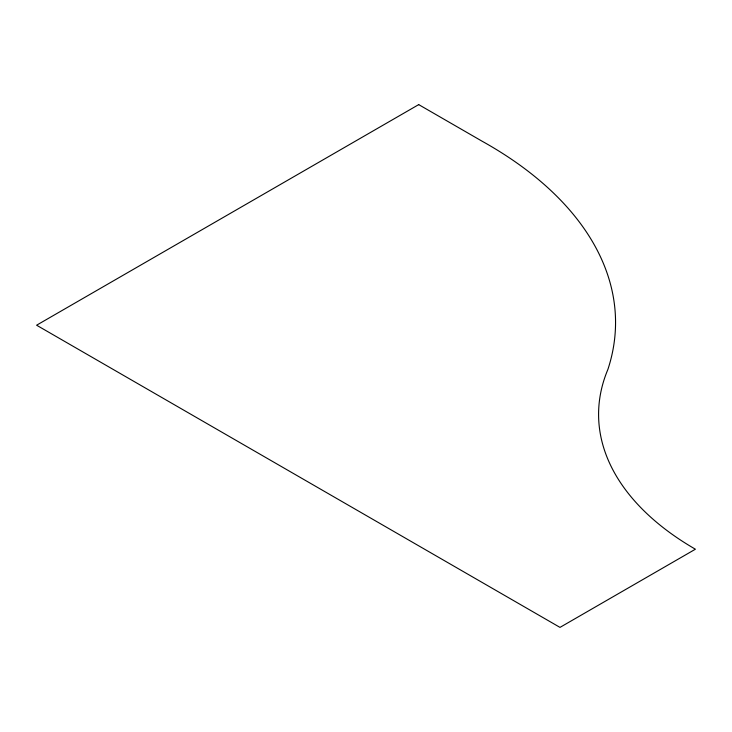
<?xml version="1.0" encoding="UTF-8"?>
<svg xmlns="http://www.w3.org/2000/svg" width="732" height="732" viewBox="0 0 732 732"><rect width="100%" height="100%" fill="white"/><g stroke="black" fill="none" stroke-linecap="round" stroke-linejoin="round"><path stroke-width="1.1" d="M418.704 104.612L36.6 325.209L559.989 627.388L695.4 549.21A330.141 190.604 0 0 1 607.889 369.44A435.952 251.698 0 0 0 482.242 141.294L418.704 104.612"/></g></svg>
